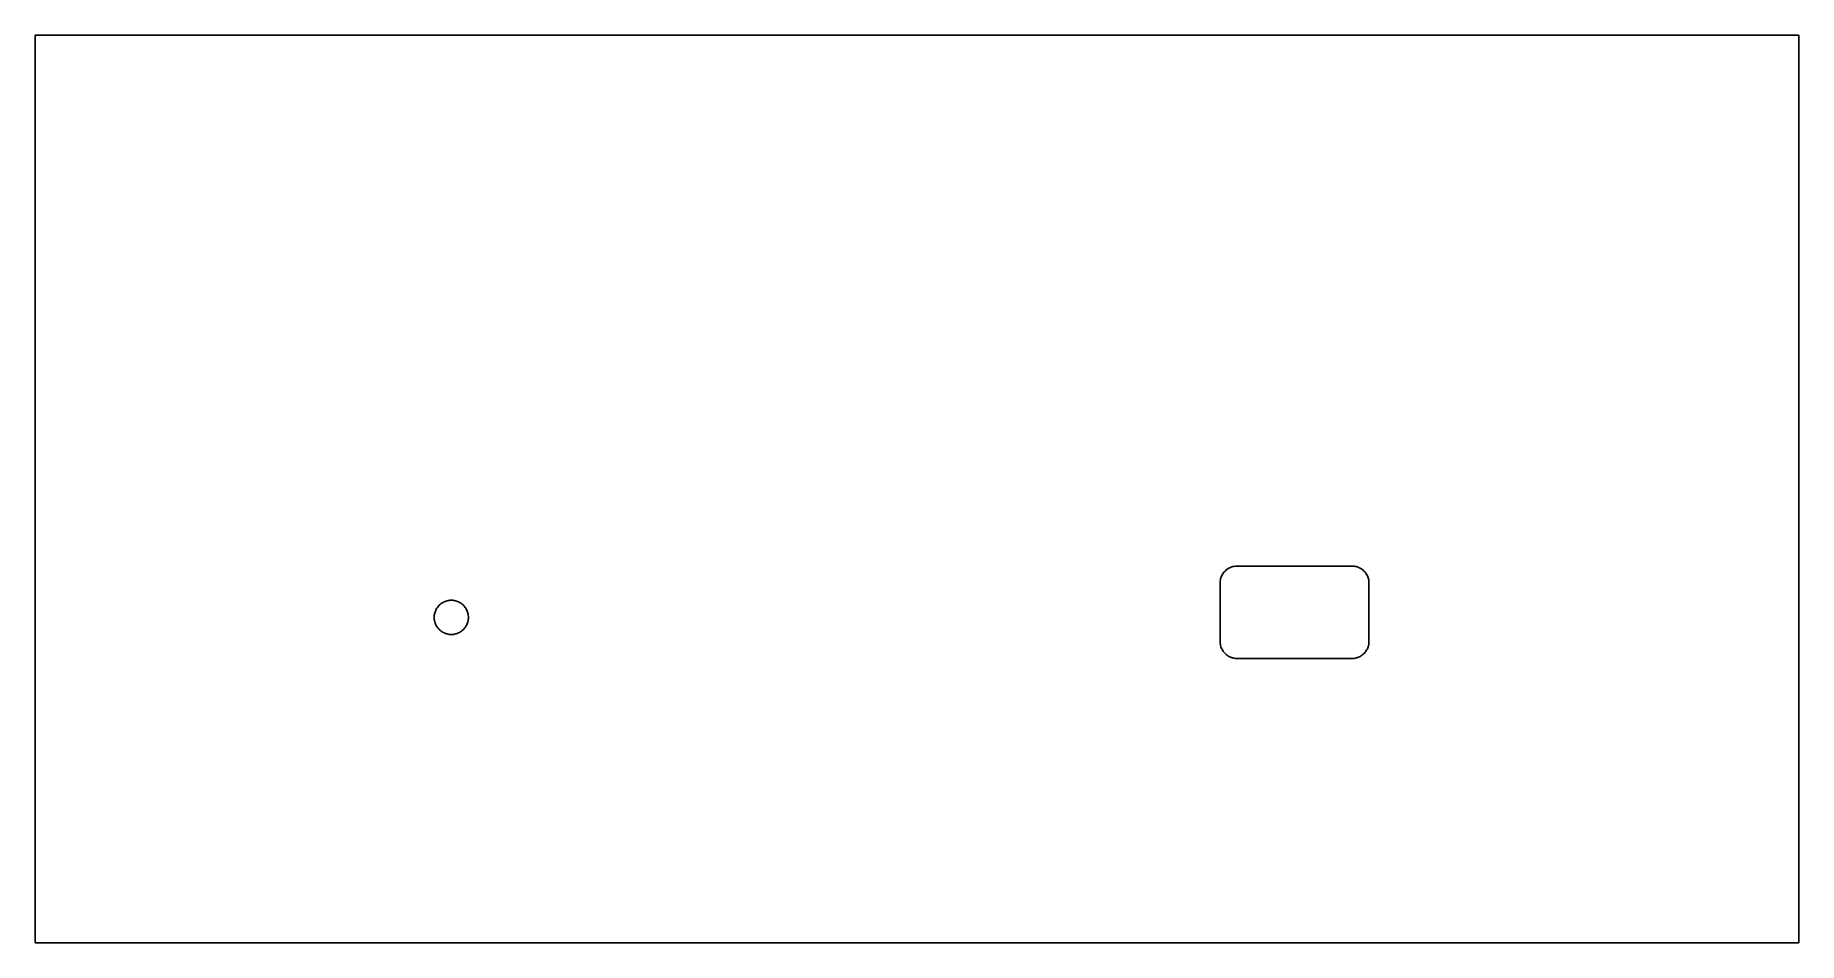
# Model space of a CAD drawing. Header units: metres. Extents: x -52 to 52, y -26 to 26.
import ezdxf

# ---------------------------------------------------------------- set-up
doc = ezdxf.new("R2010")
doc.units = ezdxf.units.M

msp = doc.modelspace()

# ---------------------------------------------------------------- linework, layer by layer
for p, q in [((51.5, 26.5), (-51.5, 26.5)), ((-51.5, 26.5), (-51.5, -26.5)), ((51.5, -26.5), (51.5, 26.5)), ((17.7489, -5.19098), (17.7702, -5.13187)), ((17.7702, -5.13187), (17.7952, -5.07422)), ((17.7952, -5.07422), (17.8237, -5.01823)), ((17.8237, -5.01823), (17.8557, -4.96417)), ((17.8557, -4.96417), (17.891, -4.9122)), ((17.891, -4.9122), (17.9295, -4.86256)), ((17.9295, -4.86256), (17.971, -4.81544)), ((17.971, -4.81544), (18.0154, -4.77103)), ((18.0154, -4.77103), (18.0626, -4.72948)), ((18.0626, -4.72948), (18.1122, -4.69098)), ((18.1122, -4.69098), (18.1642, -4.65567)), ((18.1642, -4.65567), (18.2182, -4.62369)), ((18.2182, -4.62369), (18.2742, -4.59517)), ((18.2742, -4.59517), (18.3319, -4.57022)), ((18.3319, -4.57022), (18.391, -4.54893)), ((18.391, -4.54893), (18.4513, -4.5314)), ((18.4513, -4.5314), (18.5126, -4.5177)), ((18.5126, -4.5177), (18.5747, -4.50787)), ((18.5747, -4.50787), (18.6372, -4.50197)), ((18.6372, -4.50197), (18.7, -4.5)), ((18.7, -4.5), (25.4, -4.5)), ((25.4, -4.5), (25.4628, -4.50197)), ((25.4628, -4.50197), (25.5253, -4.50787)), ((25.5253, -4.50787), (25.5874, -4.5177)), ((25.5874, -4.5177), (25.6487, -4.5314)), ((25.6487, -4.5314), (25.709, -4.54893)), ((25.709, -4.54893), (25.7681, -4.57022)), ((25.7681, -4.57022), (25.8258, -4.59517)), ((25.8258, -4.59517), (25.8817, -4.62369)), ((25.8817, -4.62369), (25.9358, -4.65567)), ((25.9358, -4.65567), (25.9878, -4.69098)), ((25.9878, -4.69098), (26.0374, -4.72948)), ((26.0374, -4.72948), (26.0845, -4.77103)), ((26.0845, -4.77103), (26.129, -4.81544)), ((26.129, -4.81544), (26.1705, -4.86256)), ((26.1705, -4.86256), (26.209, -4.9122)), ((26.209, -4.9122), (26.2443, -4.96417)), ((26.2443, -4.96417), (26.2763, -5.01823)), ((26.2763, -5.01823), (26.3048, -5.07422)), ((26.3048, -5.07422), (26.3298, -5.13187)), ((26.3298, -5.13187), (26.351, -5.19098)), ((17.7, -5.5), (17.702, -5.43721)), ((17.7, -8.89999), (17.7, -5.5)), ((17.702, -5.43721), (17.7079, -5.37466)), ((17.7079, -5.37466), (17.7177, -5.31261)), ((17.7177, -5.31261), (17.7314, -5.2513)), ((17.7314, -5.2513), (17.7489, -5.19098)), ((26.351, -5.19098), (26.3686, -5.2513)), ((26.3686, -5.2513), (26.3823, -5.31261)), ((26.3823, -5.31261), (26.3921, -5.37466)), ((26.3921, -5.37466), (26.398, -5.43721)), ((26.398, -5.43721), (26.4, -5.5)), ((26.4, -5.5), (26.4, -8.89999)), ((-28.1686, -7.2513), (-28.151, -7.19098)), ((-28.151, -7.19098), (-28.1298, -7.13187)), ((-28.1298, -7.13187), (-28.1048, -7.07422)), ((-28.1048, -7.07422), (-28.0763, -7.01823)), ((-28.0763, -7.01823), (-28.0443, -6.96417)), ((-28.0443, -6.96417), (-28.009, -6.9122)), ((-28.009, -6.9122), (-27.9705, -6.86256)), ((-27.9705, -6.86256), (-27.929, -6.81544)), ((-27.929, -6.81544), (-27.8845, -6.77103)), ((-27.8845, -6.77103), (-27.8374, -6.72948)), ((-27.8374, -6.72948), (-27.7878, -6.69098)), ((-27.7878, -6.69098), (-27.7358, -6.65567)), ((-27.7358, -6.65567), (-27.6817, -6.62369)), ((-27.6817, -6.62369), (-27.6258, -6.59517)), ((-27.6258, -6.59517), (-27.5681, -6.57022)), ((-27.5681, -6.57022), (-27.509, -6.54893)), ((-27.509, -6.54893), (-27.4487, -6.5314)), ((-27.4487, -6.5314), (-27.3874, -6.5177)), ((-27.3874, -6.5177), (-27.3253, -6.50787)), ((-27.3253, -6.50787), (-27.2628, -6.50197)), ((-27.2628, -6.50197), (-27.2, -6.5)), ((-27.2, -6.5), (-27.1372, -6.50197)), ((-27.1372, -6.50197), (-27.0747, -6.50787)), ((-27.0747, -6.50787), (-27.0126, -6.5177)), ((-27.0126, -6.5177), (-26.9513, -6.5314)), ((-26.9513, -6.5314), (-26.891, -6.54893)), ((-26.891, -6.54893), (-26.8319, -6.57022)), ((-26.8319, -6.57022), (-26.7742, -6.59517)), ((-26.7742, -6.59517), (-26.7182, -6.62369)), ((-26.7182, -6.62369), (-26.6642, -6.65567)), ((-26.6642, -6.65567), (-26.6122, -6.69098)), ((-26.6122, -6.69098), (-26.5626, -6.72948)), ((-26.5626, -6.72948), (-26.5154, -6.77103)), ((-26.5154, -6.77103), (-26.471, -6.81544)), ((-26.471, -6.81544), (-26.4295, -6.86256)), ((-26.4295, -6.86256), (-26.391, -6.9122)), ((-26.391, -6.9122), (-26.3557, -6.96417)), ((-26.3557, -6.96417), (-26.3237, -7.01823)), ((-26.3237, -7.01823), (-26.2952, -7.07422)), ((-26.2952, -7.07422), (-26.2702, -7.13187)), ((-26.2702, -7.13187), (-26.2489, -7.19098)), ((-26.2489, -7.19098), (-26.2314, -7.2513)), ((-28.2, -7.5), (-28.198, -7.43719)), ((-28.198, -7.56279), (-28.2, -7.5)), ((-28.198, -7.43719), (-28.1921, -7.37466)), ((-28.1921, -7.62532), (-28.198, -7.56279)), ((-28.1921, -7.37466), (-28.1823, -7.31261)), ((-28.1823, -7.68738), (-28.1921, -7.62532)), ((-28.1823, -7.31261), (-28.1686, -7.2513)), ((-28.1686, -7.74869), (-28.1823, -7.68738)), ((-28.151, -7.80901), (-28.1686, -7.74869)), ((-28.1298, -7.86812), (-28.151, -7.80901)), ((-28.1048, -7.92577), (-28.1298, -7.86812)), ((-28.0763, -7.98175), (-28.1048, -7.92577)), ((-28.0443, -8.03581), (-28.0763, -7.98175)), ((-28.009, -8.08778), (-28.0443, -8.03581)), ((-27.9705, -8.13742), (-28.009, -8.08778)), ((-27.929, -8.18454), (-27.9705, -8.13742)), ((-27.8845, -8.22896), (-27.929, -8.18454)), ((-27.8374, -8.27051), (-27.8845, -8.22896)), ((-26.5154, -8.22896), (-26.5626, -8.27051)), ((-26.471, -8.18454), (-26.5154, -8.22896)), ((-26.4295, -8.13742), (-26.471, -8.18454)), ((-26.391, -8.08778), (-26.4295, -8.13742)), ((-26.3557, -8.03581), (-26.391, -8.08778)), ((-26.3237, -7.98175), (-26.3557, -8.03581)), ((-26.2952, -7.92577), (-26.3237, -7.98175)), ((-26.2702, -7.86812), (-26.2952, -7.92577)), ((-26.2489, -7.80901), (-26.2702, -7.86812)), ((-26.2314, -7.74869), (-26.2489, -7.80901)), ((-26.2314, -7.2513), (-26.2177, -7.31261)), ((-26.2177, -7.68738), (-26.2314, -7.74869)), ((-26.2177, -7.31261), (-26.2079, -7.37466)), ((-26.2079, -7.62532), (-26.2177, -7.68738)), ((-26.2079, -7.37466), (-26.202, -7.43719)), ((-26.202, -7.56279), (-26.2079, -7.62532)), ((-26.202, -7.43719), (-26.2, -7.5)), ((-26.2, -7.5), (-26.202, -7.56279)), ((-27.7878, -8.30901), (-27.8374, -8.27051)), ((-27.7358, -8.34431), (-27.7878, -8.30901)), ((-27.6817, -8.3763), (-27.7358, -8.34431)), ((-27.6258, -8.40482), (-27.6817, -8.3763)), ((-27.5681, -8.42976), (-27.6258, -8.40482)), ((-27.509, -8.45105), (-27.5681, -8.42976)), ((-27.4487, -8.46858), (-27.509, -8.45105)), ((-27.3874, -8.48228), (-27.4487, -8.46858)), ((-27.3253, -8.49211), (-27.3874, -8.48228)), ((-27.2628, -8.49802), (-27.3253, -8.49211)), ((-27.2, -8.5), (-27.2628, -8.49802)), ((-27.1372, -8.49802), (-27.2, -8.5)), ((-27.0747, -8.49211), (-27.1372, -8.49802)), ((-27.0126, -8.48228), (-27.0747, -8.49211)), ((-26.9513, -8.46858), (-27.0126, -8.48228)), ((-26.891, -8.45105), (-26.9513, -8.46858)), ((-26.8319, -8.42976), (-26.891, -8.45105)), ((-26.7742, -8.40482), (-26.8319, -8.42976)), ((-26.7182, -8.3763), (-26.7742, -8.40482)), ((-26.6642, -8.34431), (-26.7182, -8.3763)), ((-26.6122, -8.30901), (-26.6642, -8.34431)), ((-26.5626, -8.27051), (-26.6122, -8.30901)), ((17.702, -8.96278), (17.7, -8.89999)), ((17.7079, -9.02533), (17.702, -8.96278)), ((17.7177, -9.08737), (17.7079, -9.02533)), ((17.7314, -9.14868), (17.7177, -9.08737)), ((17.7489, -9.20901), (17.7314, -9.14868)), ((17.7702, -9.26811), (17.7489, -9.20901)), ((17.7952, -9.32578), (17.7702, -9.26811)), ((26.3298, -9.26811), (26.3048, -9.32578)), ((26.351, -9.20901), (26.3298, -9.26811)), ((26.3686, -9.14868), (26.351, -9.20901)), ((26.3823, -9.08737), (26.3686, -9.14868)), ((26.3921, -9.02533), (26.3823, -9.08737)), ((26.398, -8.96278), (26.3921, -9.02533)), ((26.4, -8.89999), (26.398, -8.96278)), ((17.8237, -9.38174), (17.7952, -9.32578)), ((17.8557, -9.43582), (17.8237, -9.38174)), ((17.891, -9.48778), (17.8557, -9.43582)), ((17.9295, -9.53741), (17.891, -9.48778)), ((17.971, -9.58453), (17.9295, -9.53741)), ((18.0154, -9.62897), (17.971, -9.58453)), ((18.0626, -9.6705), (18.0154, -9.62897)), ((18.1122, -9.70901), (18.0626, -9.6705)), ((18.1642, -9.74432), (18.1122, -9.70901)), ((18.2182, -9.77631), (18.1642, -9.74432)), ((18.2742, -9.80482), (18.2182, -9.77631)), ((18.3319, -9.82977), (18.2742, -9.80482)), ((18.391, -9.85104), (18.3319, -9.82977)), ((18.4513, -9.86858), (18.391, -9.85104)), ((18.5126, -9.88228), (18.4513, -9.86858)), ((18.5747, -9.89211), (18.5126, -9.88228)), ((18.6372, -9.89803), (18.5747, -9.89211)), ((18.7, -9.89999), (18.6372, -9.89803)), ((25.4, -9.89999), (18.7, -9.89999)), ((25.4628, -9.89803), (25.4, -9.89999)), ((25.5253, -9.89211), (25.4628, -9.89803)), ((25.5874, -9.88228), (25.5253, -9.89211)), ((25.6487, -9.86858), (25.5874, -9.88228)), ((25.709, -9.85104), (25.6487, -9.86858)), ((25.7681, -9.82977), (25.709, -9.85104)), ((25.8258, -9.80482), (25.7681, -9.82977)), ((25.8817, -9.77631), (25.8258, -9.80482)), ((25.9358, -9.74432), (25.8817, -9.77631)), ((25.9878, -9.70901), (25.9358, -9.74432)), ((26.0374, -9.6705), (25.9878, -9.70901)), ((26.0845, -9.62897), (26.0374, -9.6705)), ((26.129, -9.58453), (26.0845, -9.62897)), ((26.1705, -9.53741), (26.129, -9.58453)), ((26.209, -9.48778), (26.1705, -9.53741)), ((26.2443, -9.43582), (26.209, -9.48778)), ((26.2763, -9.38174), (26.2443, -9.43582)), ((26.3048, -9.32578), (26.2763, -9.38174)), ((-51.5, -26.5), (51.5, -26.5))]:
    msp.add_line(p, q)

doc.saveas('drawing.dxf')
